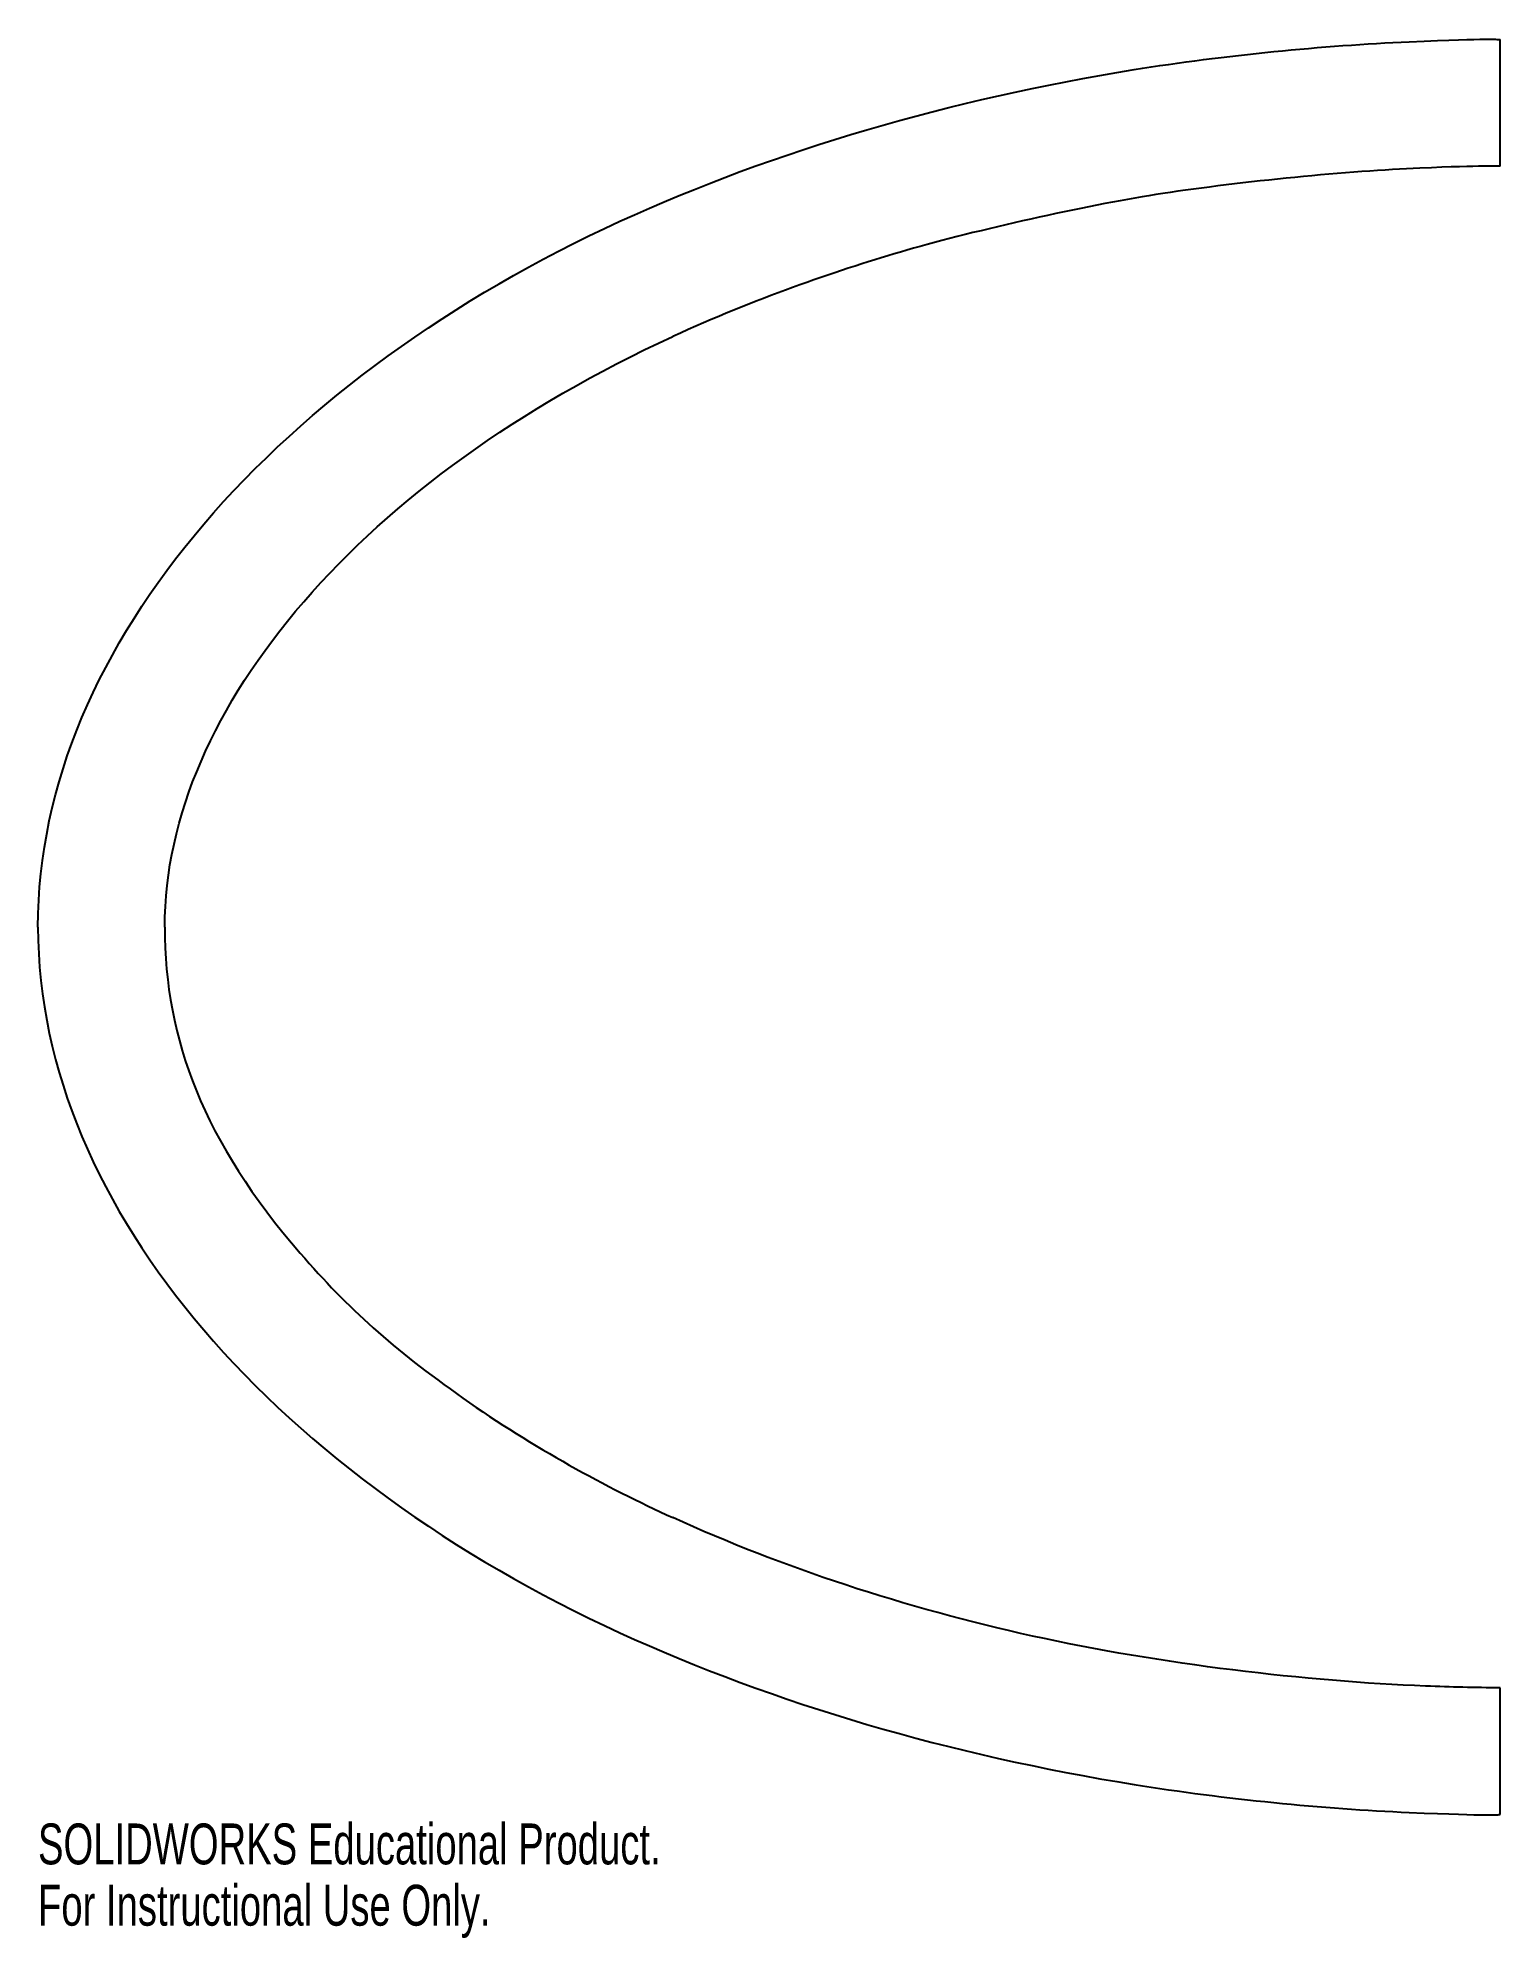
# Model space of a CAD drawing. Header units: millimetres. Extents: x -360 to -187, y 16 to 241.
import ezdxf

# ---------------------------------------------------------------- set-up
doc = ezdxf.new("R2010")
doc.units = ezdxf.units.MM
doc.styles.add('SLDTEXTSTYLE0', font='TXT', dxfattribs={"width": 0.7})

msp = doc.modelspace()

# ---------------------------------------------------------------- linework, layer by layer
at = {"color": 7, "linetype": 'Continuous', "lineweight": 25}
for p, q in [((-186.96, 225.76), (-186.96, 240.76)), ((-186.96, 30.78), (-186.96, 45.78))]:
    msp.add_line(p, q, dxfattribs=at)
for points, knots in [([(-291.1, 219.25), (-272.66, 227.69), (-251.88, 233.71), (-219.46, 238.93), (-207.84, 240.05), (-187.59, 240.94), (-187.65, 240.76), (-186.96, 240.76)], [0, 0, 0, 0, 0.5, 0.5, 0.75, 0.75, 1, 1, 1, 1]), ([(-186.96, 225.76), (-187.75, 225.76), (-189.31, 225.87), (-206.71, 225.05), (-219.92, 223.68), (-237.09, 220.88), (-250.02, 217.94), (-265.81, 213.29), (-275.06, 210.1), (-284.85, 205.62)], [0, 0, 0, 0, 0.25, 0.25, 0.5, 0.5, 0.75, 0.75, 1, 1, 1, 1]), ([(-344.96, 135.77), (-344.96, 122.37), (-340.34, 110.39), (-323.22, 90.6), (-318, 85.92), (-301.34, 74.16), (-292.73, 69.53), (-284.85, 65.92)], [0, 0, 0, 0, 0.5, 0.5, 0.75, 0.75, 1, 1, 1, 1]), ([(-195.76, 45.98), (-209.71, 46.53), (-227.12, 48.55), (-257.43, 55.26), (-271.86, 59.98), (-284.85, 65.92)], [0, 0, 0, 0, 0.5, 0.5, 1, 1, 1, 1]), ([(-291.1, 52.29), (-272.66, 43.85), (-251.88, 37.83), (-219.46, 32.61), (-207.84, 31.49), (-187.59, 30.6), (-187.65, 30.78), (-186.96, 30.78)], [0, 0, 0, 0, 0.5, 0.5, 0.75, 0.75, 1, 1, 1, 1])]:
    msp.add_open_spline(points, degree=3, knots=knots, dxfattribs=at)
for points in [[(-359.96, 135.77), (-359.96, 169.6), (-330.62, 201.17), (-291.1, 219.25)], [(-344.96, 135.77), (-344.96, 161.88), (-321.13, 189.01), (-284.85, 205.62)], [(-359.96, 135.77), (-359.96, 101.94), (-330.62, 70.37), (-291.1, 52.29)], [(-186.96, 45.78), (-189.91, 45.8), (-192.79, 45.87), (-195.76, 45.98)]]:
    msp.add_open_spline(points, degree=3, dxfattribs=at)

# ---------------------------------------------------------------- texts
at = {"color": 7, "linetype": 'Continuous', "char_height": 4.8336, "attachment_point": 1, "style": 'SLDTEXTSTYLE0'}
for s, insert in [('SOLIDWORKS Educational Product.', (-359.96, 29.73)), ('For Instructional Use Only.', (-359.96, 22.48))]:
    msp.add_mtext(s, dxfattribs=dict(at, insert=insert))

doc.saveas('drawing.dxf')
